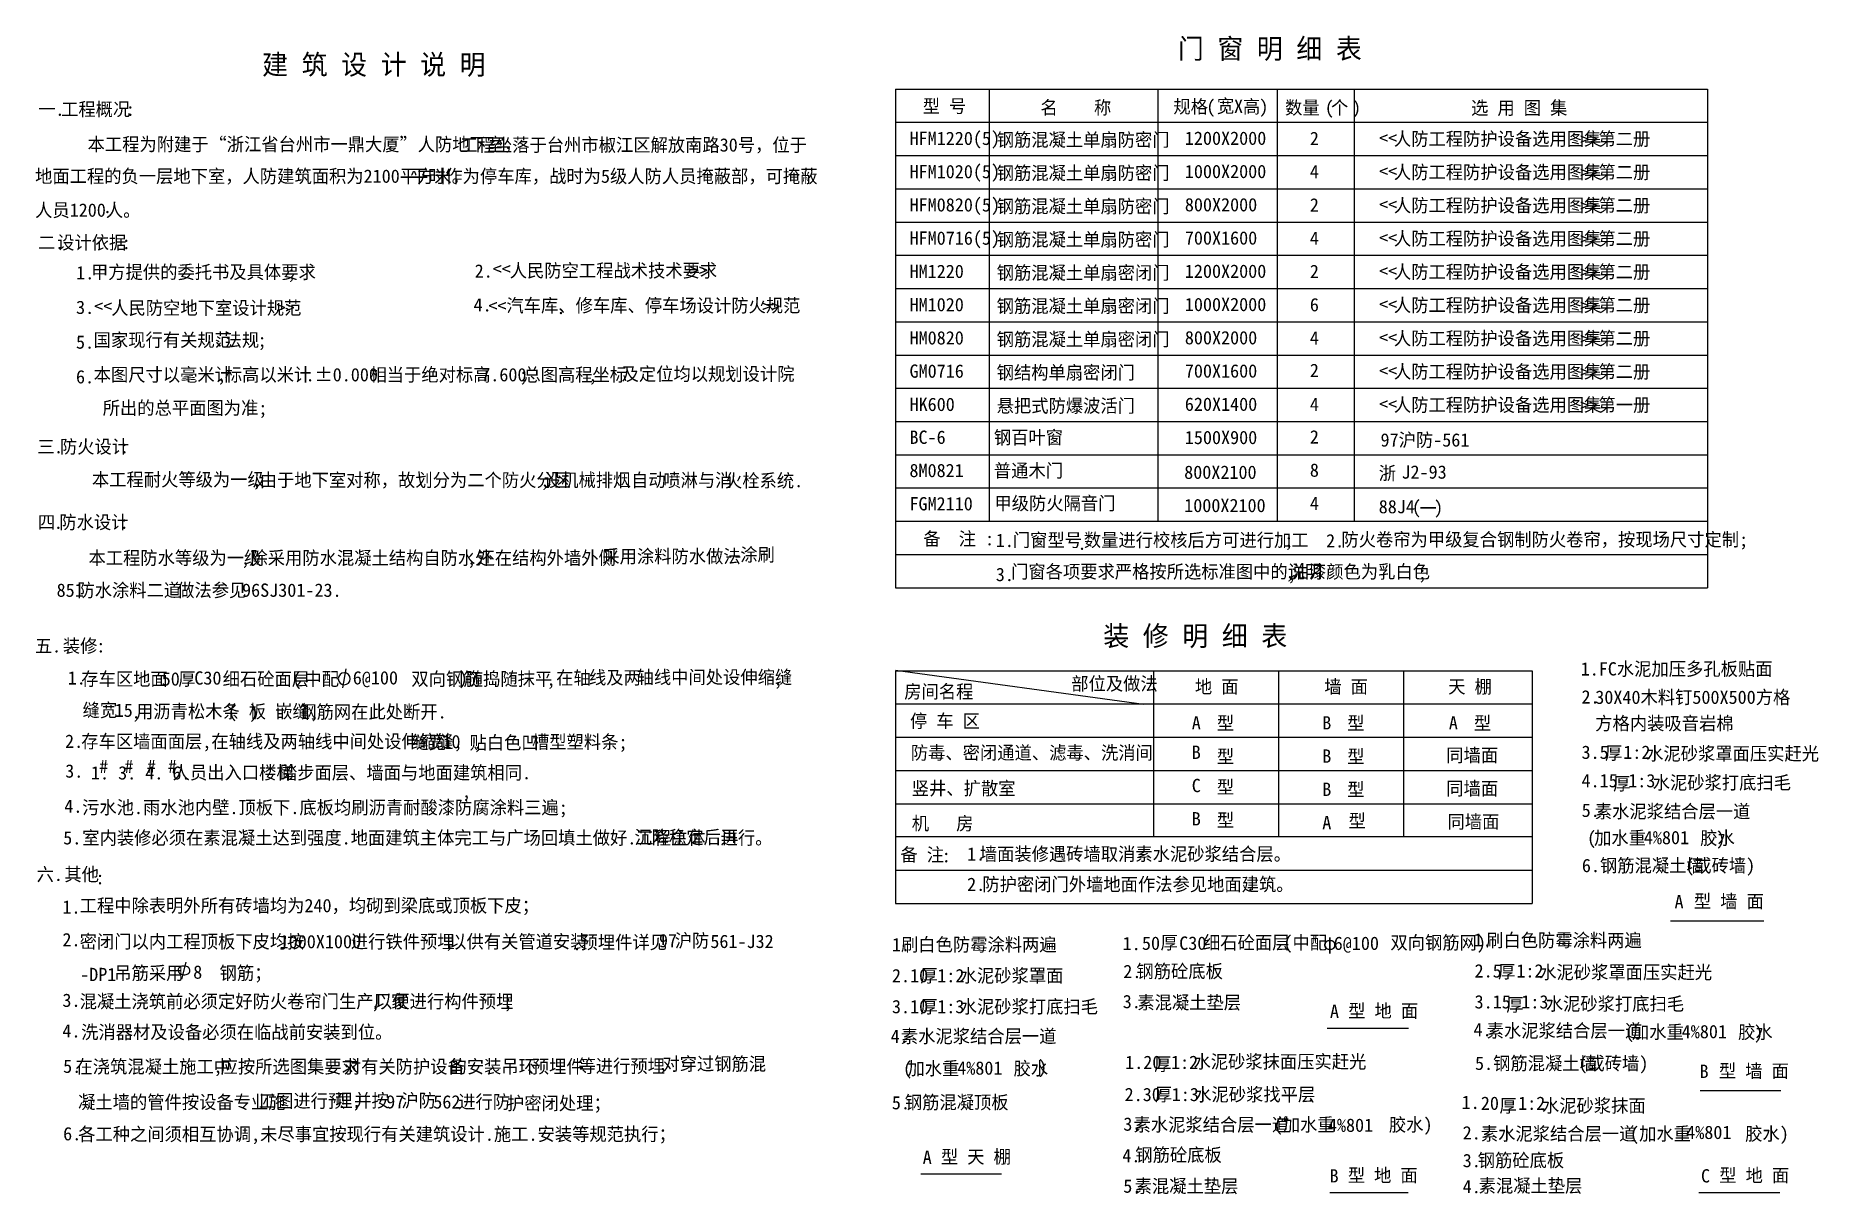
# Model space of a CAD drawing. Header units: metres. Extents: x 50540 to 104155, y 499908 to 534754.
import ezdxf

# ---------------------------------------------------------------- set-up
doc = ezdxf.new("R2010")
doc.units = ezdxf.units.M
doc.layers.add('PUB_TITLE', color=4, linetype='Continuous')

msp = doc.modelspace()

# ---------------------------------------------------------------- linework, layer by layer
at = {"layer": 'PUB_TITLE'}
for p, q in [((76397.32, 533149.05), (100818.44, 533149.05)), ((76397.32, 533149.05), (76397.32, 518149.05)), ((79218.1, 533149.05), (79218.1, 520149.05)), ((84285.08, 533149.05), (84285.08, 520149.05)), ((87879.95, 533149.05), (87879.95, 520149.05)), ((90195.34, 533149.05), (90195.34, 520149.05)), ((100818.44, 533149.05), (100818.44, 518149.05)), ((76397.32, 532149.05), (100818.44, 532149.05)), ((76397.32, 531149.05), (100818.44, 531149.05)), ((76397.32, 530149.05), (100818.44, 530149.05)), ((76397.32, 529149.05), (100818.44, 529149.05)), ((76397.32, 528149.05), (100818.44, 528149.05)), ((76397.32, 527149.05), (100818.44, 527149.05)), ((76397.32, 526149.05), (100818.44, 526149.05)), ((76397.32, 525149.05), (100818.44, 525149.05)), ((76397.32, 524149.05), (100818.44, 524149.05)), ((76397.32, 523149.05), (100818.44, 523149.05)), ((76397.32, 522149.05), (100818.44, 522149.05)), ((100818.44, 521149.05), (76397.32, 521149.05)), ((76397.32, 520149.05), (100818.44, 520149.05)), ((76397.32, 519149.05), (100818.44, 519149.05)), ((76397.32, 518149.05), (100818.44, 518149.05)), ((76397.32, 515655.99), (95550.7, 515655.99)), ((76397.32, 515655.99), (76397.32, 508655.99)), ((83865.19, 514643.82), (76400.31, 515664.35)), ((84157.59, 515655.99), (84157.59, 510655.99)), ((87917.59, 515655.99), (87917.59, 510655.99)), ((91677.59, 515655.99), (91677.59, 510655.99)), ((95550.7, 515655.99), (95550.7, 508655.99)), ((76397.32, 514655.99), (95550.7, 514655.99)), ((76397.32, 513655.99), (95550.7, 513655.99)), ((76397.32, 512655.99), (95550.7, 512655.99)), ((76397.32, 511655.99), (95550.7, 511655.99)), ((95550.7, 510655.99), (76397.32, 510655.99)), ((76397.32, 509655.99), (95550.7, 509655.99)), ((76397.32, 508655.99), (95550.7, 508655.99))]:
    msp.add_line(p, q, dxfattribs=at)
msp.add_lwpolyline([(60001.81, 515413.1, 4000), (60001.81, 515412.92, 4000)], format="xyb", dxfattribs=at)
for points in [[(59868.31, 515714.82), (59772.87, 515142.51)], [(99706.2, 508129.78), (102515.09, 508129.78)], [(55060.45, 506889.64), (54930.76, 506383.03)], [(89382.1, 504909.17), (91833.09, 504909.17)], [(100597.93, 503028.31), (103024.08, 503028.31)], [(77157.39, 500520.31), (79584.93, 500520.31)], [(89463.11, 499960.66), (91820.89, 499960.66)], [(100564.87, 499960.66), (102992.41, 499960.66)]]:
    msp.add_lwpolyline(points, dxfattribs=at)
msp.add_lwpolyline([(55178.34, 506630.44, 0.13), (55169.04, 506679.46, 0.11), (55132.74, 506726.89, 0.09), (55079.33, 506758.59, 0.07), (55010.26, 506773.74, 0.07), (54939.79, 506767.88, 0.09), (54882.65, 506743.55, 0.11), (54840.38, 506701.36, 0.13), (54824.66, 506654.01, 0.13), (54833.96, 506604.99, 0.11), (54870.26, 506557.56, 0.09), (54923.67, 506525.86, 0.07), (54992.74, 506510.71, 0.07), (55063.21, 506516.56, 0.09), (55120.35, 506540.9, 0.11), (55162.62, 506583.09, 0.13)], format="xyb", close=True, dxfattribs=at)

# ---------------------------------------------------------------- texts
for s, height, p in [('门 窗 明 细 表', 600, (84891.52, 534062.85)), ('建 筑 设 计 说 明', 600, (57351.73, 533584.02)), ('一', 400, (50621.73, 532343.41)), ('.', 400, (51133.06, 532343.41)), ('工程概况', 400, (51304.29, 532343.41)), (':', 400, (53251.83, 532343.41)), ('型 号', 400, (77217.68, 532437.31)), ('名    称', 400, (80760.02, 532390.92)), ('规格', 400, (84756.1, 532421.67)), ('(', 400, (85749.69, 532417.62)), ('宽', 400, (86065.33, 532440.36)), ('X', 400, (86580.9, 532432.9)), ('高', 400, (86847.03, 532421.67)), (')', 400, (87340.53, 532420.45)), ('数量', 400, (88116.65, 532390.92)), ('(  )', 400, (89311.91, 532390.85)), ('个', 400, (89497.58, 532390.92)), ('选 用 图 集', 400, (93711.42, 532382.37)), ('HFM1220(5)', 400, (76822.58, 531466.56)), ('钢筋混凝土单扇防密门', 400, (79442.58, 531423.44)), ('1200X2000', 400, (85102.1, 531470.61)), ('2', 400, (88861.77, 531463.85)), ('人防工程防护设备选用图集', 400, (91389.47, 531450.1)), ('第二册', 400, (97541.44, 531450.1)), ('本工程为附建于“浙江省台州市一鼎大厦”人防地下室，', 400, (52101.61, 531288.08)), ('工程坐落于台州市椒江区解放南路30号，位于', 400, (63312.17, 531268.18)), ('<<', 400, (90944.45, 531474.85)), ('>>', 400, (96987.27, 531437.95)), ('地面工程的负一层地下室，人防建筑面积为2100平方米。', 400, (50522.88, 530329.18)), ('平时作为停车库，战时为5级人防人员掩蔽部，可掩蔽', 400, (61821.59, 530329.18)), ('HFM1020(5)', 400, (76822.58, 530466.56)), ('钢筋混凝土单扇防密门', 400, (79442.58, 530423.44)), ('1000X2000', 400, (85102.1, 530470.61)), ('4', 400, (88861.77, 530463.85)), ('<<', 400, (90944.45, 530474.85)), ('人防工程防护设备选用图集', 400, (91389.47, 530450.1)), ('第二册', 400, (97541.44, 530450.1)), ('>>', 400, (96987.27, 530437.95)), ('人员1200人。', 400, (50522.88, 529308.42)), ('HFM0820(5)', 400, (76822.58, 529466.56)), ('钢筋混凝土单扇防密门', 400, (79442.58, 529423.44)), ('800X2000', 400, (85102.1, 529470.61)), ('2', 400, (88861.77, 529463.85)), ('<<', 400, (90944.45, 529474.85)), ('人防工程防护设备选用图集', 400, (91389.47, 529450.1)), ('>>', 400, (96987.27, 529437.95)), ('第二册', 400, (97541.44, 529450.1)), ('.', 400, (52561.49, 529418.96)), ('二', 400, (50611.91, 528333.83)), ('设计依据', 400, (51185.77, 528333.83)), ('HFM0716(5)', 400, (76822.58, 528466.56)), ('钢筋混凝土单扇防密门', 400, (79442.58, 528423.44)), ('700X1600', 400, (85102.1, 528470.61)), ('4', 400, (88861.77, 528463.85)), ('<<', 400, (90944.45, 528474.85)), ('人防工程防护设备选用图集', 400, (91389.47, 528450.1)), ('>>', 400, (96987.27, 528437.95)), ('第二册', 400, (97541.44, 528450.1)), ('.', 400, (51123.24, 528333.83)), (':', 400, (53129.54, 528333.83)), ('1.', 400, (51758.77, 527424.07)), ('甲方提供的委托书及具体要求', 400, (52205.15, 527444.61)), (';', 400, (58100.6, 527444.61)), ('2.', 400, (63743.51, 527477.31)), ('<<', 400, (64284.46, 527539.93)), ('人民防空工程战术技术要求', 400, (64797.91, 527490.06)), ('HM1220', 400, (76822.58, 527466.56)), ('钢筋混凝土单扇密闭门', 400, (79442.58, 527423.44)), ('1200X2000', 400, (85102.1, 527470.61)), ('2', 400, (88861.77, 527463.85)), ('<<', 400, (90944.45, 527474.85)), ('人防工程防护设备选用图集', 400, (91389.47, 527450.1)), ('>>', 400, (96987.27, 527437.95)), ('第二册', 400, (97541.44, 527450.1)), ('3.', 400, (51755.67, 526384.57)), ('<<', 400, (52299.72, 526416.11)), ('人民防空地下室设计规范', 400, (52813.17, 526366.24)), ('4.', 400, (63709.88, 526458.63)), ('<<', 400, (64152.81, 526430.13)), ('汽车库、修车库、停车场设计防火规范', 400, (64699.5, 526440.51)), ('HM1020', 400, (76822.58, 526466.56)), ('钢筋混凝土单扇密闭门', 400, (79442.58, 526423.44)), ('1000X2000', 400, (85102.1, 526470.61)), ('6', 400, (88861.77, 526463.85)), ('<<', 400, (90944.45, 526474.85)), ('人防工程防护设备选用图集', 400, (91389.47, 526450.1)), ('>>', 400, (96987.27, 526437.95)), ('第二册', 400, (97541.44, 526450.1)), ('.', 400, (66201.43, 526380.26)), ('5.', 400, (51752.99, 525339.46)), ('国家现行有关规范', 400, (52284.63, 525401.84)), ('、', 400, (55933.67, 525424.06)), ('法规', 400, (56222.27, 525401.84)), (';', 400, (57213.6, 525401.84)), ('HM0820', 400, (76822.58, 525466.56)), ('钢筋混凝土单扇密闭门', 400, (79442.58, 525423.44)), ('800X2000', 400, (85102.1, 525470.61)), ('4', 400, (88861.77, 525463.85)), ('<<', 400, (90944.45, 525474.85)), ('人防工程防护设备选用图集', 400, (91389.47, 525450.1)), ('>>', 400, (96987.27, 525437.95)), ('第二册', 400, (97541.44, 525450.1)), ('钢结构单扇密闭门', 400, (79442.58, 524423.44)), ('人防工程防护设备选用图集', 400, (91389.47, 524450.1)), ('第二册', 400, (97541.44, 524450.1)), ('6.', 400, (51752.99, 524295.85)), ('本图尺寸以毫米计', 400, (52284.63, 524358.24)), (',', 400, (55996.58, 524358.24)), ('标高以米计', 400, (56229.83, 524358.24)), ('.%%p0.000', 400, (58657.38, 524358.24)), ('相当于绝对标高', 400, (60580.24, 524358.24)), ('7.600', 400, (63941.33, 524358.24)), (';', 400, (65073.66, 524358.24)), ('总图高程', 400, (65209.09, 524358.24)), (',', 400, (67160.41, 524358.24)), ('坐标', 400, (67285.4, 524358.24)), ('及定位均以规划设计院 ', 400, (68162.72, 524380.73)), ('GM0716', 400, (76822.58, 524466.56)), ('700X1600', 400, (85102.1, 524470.61)), ('2', 400, (88861.77, 524488.16)), ('<<', 400, (90944.45, 524474.85)), ('>>', 400, (96987.27, 524437.95)), (' 所出的总平面图为准;', 400, (52284.63, 523359.09)), ('HK600', 400, (76822.58, 523466.56)), ('悬把式防爆波活门', 400, (79442.58, 523423.44)), ('620X1400', 400, (85102.1, 523470.61)), ('4', 400, (88861.77, 523463.85)), ('人防工程防护设备选用图集', 400, (91389.47, 523450.1)), ('第一册', 400, (97541.44, 523450.1)), ('<<', 400, (90944.45, 523474.85)), ('>>', 400, (96987.27, 523437.95)), ('BC-6', 400, (76819.64, 522477.35)), ('钢百叶窗', 400, (79358.31, 522471.53)), ('1500X900', 400, (85102.1, 522470.61)), ('2', 400, (88861.77, 522488.16)), ('97沪防-561', 400, (90987.08, 522395.64)), ('三', 400, (50591.34, 522193.54)), ('.', 400, (51091.32, 522193.54)), ('防火设计', 400, (51270.4, 522193.54)), (':', 400, (53073.7, 522193.54)), ('8M0821', 400, (76819.64, 521477.35)), ('普通木门', 400, (79358.31, 521471.53)), ('800X2100', 400, (85082.23, 521425.09)), ('8', 400, (88861.77, 521488.16)), ('浙', 400, (90933.73, 521395.64)), ('J2-93', 400, (91616.7, 521430.99)), ('本工程耐火等级为一级', 400, (52231.7, 521204.7)), (',', 400, (57055.46, 521204.7)), ('由于地下室对称，故划分为二个防火分区', 400, (57279.63, 521188.98)), (',', 400, (65719.38, 521188.98)), ('设机械排烟', 400, (65825.49, 521188.98)), ('、', 400, (68249.26, 521188.98)), ('自动', 400, (68446.18, 521188.98)), ('喷淋与消 ', 400, (69416.97, 521185.87)), ('火栓系统.', 400, (71270.63, 521172.9)), ('FGM2110', 400, (76819.64, 520477.35)), ('甲级防火隔音门', 400, (79375.2, 520489.99)), ('1000X2100', 400, (85082.23, 520425.09)), ('4', 400, (88861.77, 520488.16)), ('88J4', 400, (90932.9, 520389.6)), ('(', 400, (91931.21, 520370.97)), (')', 400, (92596.24, 520363.29)), ('四', 400, (50609.37, 519922.49)), ('防水设计', 400, (51252.45, 519922.49)), (':', 400, (53067.63, 519922.49)), ('一', 400, (92160.16, 520340.35)), ('.', 400, (51086.68, 519922.49)), ('备  注 :', 400, (77235.61, 519424.91)), ('1.', 400, (79415.53, 519375.41)), ('门窗型号', 400, (79929.93, 519385.12)), ('数量进行校核后方可进行加工', 400, (82063.34, 519385.12)), ('; ', 400, (88093.43, 519385.12)), ('2.', 400, (89349.49, 519363.4)), ('防火卷帘为甲级复合钢制防火卷帘，按现场尺寸定制;', 400, (89810.33, 519401.54)), ('本工程防水等级为一级', 400, (52128.86, 518847.45)), ('除采用防水混凝土结构自防水外', 400, (57000.04, 518847.45)), ('还在结构外墙外侧 ', 400, (63829.01, 518847.45)), ('采用涂料防水做法', 400, (67582.44, 518895.23)), ('--', 400, (71250.55, 518920.73)), ('涂刷', 400, (71731.88, 518946.23)), ('.', 400, (81873.69, 519291.27)), (',', 400, (56713.13, 518847.45)), (',', 400, (63511.87, 518847.45)), ('3.', 400, (79415.53, 518350)), ('门窗各项要求严格按所选标准图中的说明', 400, (79876.37, 518435.07)), (',', 400, (88126.89, 518435.07)), (',', 400, (88180.45, 518384.85)), ('油漆颜色为乳白色', 400, (88314.42, 518435.07)), (';', 400, (92110.06, 518408.32)), ('851', 400, (51169.79, 517878.07)), ('防水涂料二道', 400, (51795.58, 517878.07)), ('做法参见', 400, (54795.89, 517878.07)), ('96SJ301-23.', 400, (56747.22, 517878.07)), ('装 修 明 细 表', 600, (82648.21, 516401.92)), ('五', 400, (50517.4, 516203)), ('装修', 400, (51357.44, 516203)), (':', 400, (52363.88, 516203)), ('. ', 400, (51032.5, 516203)), ('1.FC水泥加压多孔板贴面', 400, (97006.1, 515510.86)), ('1.', 400, (51502.57, 515240.3)), ('存车区地面', 400, (51911.43, 515208.61)), ('50', 400, (54331.42, 515208.61)), ('厚   细石砼面层', 400, (54829.03, 515208.61)), ('C30', 400, (55312.54, 515236.78)), ('(', 400, (58263.74, 515208.61)), ('中配        双向钢筋', 400, (58623.52, 515208.61)), ('6@100 ', 400, (60077.68, 515243.5)), (')', 400, (63261.61, 515229.79)), ('随捣随抹平', 400, (63476.9, 515208.61)), (',', 400, (65904.45, 515208.61)), (' 在轴', 400, (65921.67, 515243.2)), ('线及两 ', 400, (67181.86, 515251.46)), (' 轴线中间处设伸缩缝', 400, (68342.1, 515261.86)), (',', 400, (72735.47, 515213.96)), ('房间名程', 400, (76662.74, 514827.37)), ('部位及做法', 400, (81686.67, 515065.3)), ('地 面 ', 400, (85404.79, 514976.7)), ('墙 面 ', 400, (89296.74, 514976.7)), ('天 棚 ', 400, (93023.03, 514976.7)), ('缝宽   ', 400, (51951.69, 514270.77)), ('2.', 400, (97032.2, 514668.97)), ('30X40木料钉500X500方格', 400, (97445.71, 514658.54)), ('15', 400, (52916, 514268.22)), (',', 400, (53426.12, 514220.77)), ('用沥青松木条 板 嵌缝,  ', 400, (53559.09, 514232.28)), ('(', 400, (56324.93, 514240.98)), (')', 400, (56970.73, 514219.28)), (' 钢筋网在此处断开.', 400, (58196.3, 514219.44)), ('停 车 区', 400, (76836.78, 513942.27)), ('A', 400, (85310, 513888.53)), (' 型', 400, (85790.01, 513879.32)), ('B', 400, (89234.84, 513888.53)), (' 型', 400, (89714.84, 513879.32)), ('A', 400, (93041.53, 513888.53)), (' 型', 400, (93521.53, 513879.32)), ('方格内装吸音岩棉', 400, (97445.71, 513871.63)), ('2.', 400, (51423.51, 513334.79)), ('存车区墙面面层,在轴线及两轴线中间处设伸缩缝,', 400, (51911.43, 513331.12)), ('缝宽   ,', 400, (61842.82, 513307.44)), ('10', 400, (62773.17, 513323.82)), ('贴白色凹', 400, (63589.3, 513293.17)), ('槽型塑料条;', 400, (65467.79, 513315.37)), ('防毒、密闭通道、滤毒、洗消间', 400, (76860.61, 512988.74)), ('B', 400, (85310, 513002.71)), (' 型', 400, (85790.01, 512879.32)), ('B', 400, (89234.84, 512888.53)), (' 型', 400, (89714.85, 512879.32)), ('同墙面', 400, (92964.6, 512915.19)), ('3.5', 400, (97032.2, 513004.36)), ('厚', 400, (97737.57, 512983.03)), ('1:2', 400, (98287.51, 513004.36)), ('水泥砂浆罩面压实赶光', 400, (98975.38, 512963.66)), ('3.', 400, (51429.13, 512439.03)), (' 1. 3. 4. 6.', 400, (51931.57, 512384.47)), ('#', 400, (52450.83, 512576.29)), ('#', 400, (53208, 512576.29)), ('#', 400, (53886.54, 512576.29)), ('#', 400, (54518.26, 512576.29)), ('人员出入口楼梯 ', 400, (54659.49, 512395.41)), ('踏步面层、墙面与地面建筑相同.', 400, (57886.86, 512390.69)), ('竖井、扩散室', 400, (76889.07, 511917.82)), ('C', 400, (85310, 512002.71)), (' 型', 400, (85790.02, 511957.64)), ('B', 400, (89234.84, 511888.53)), (' 型', 400, (89714.85, 511879.32)), ('同墙面', 400, (92964.6, 511915.19)), ('4.15', 400, (97032.2, 512148.86)), ('厚', 400, (97983.02, 512060.41)), ('1:3', 400, (98436.5, 512148.86)), ('水泥砂浆打底扫毛', 400, (99172.04, 512090.45)), ('4.', 400, (51401.86, 511383.1)), ('污水池.雨水池内壁.顶板下.底板均刷沥青耐酸漆防腐涂料三遍;', 400, (51936.04, 511343.86)), (',', 400, (63361.3, 511840.74)), ('5.', 400, (97036.37, 511257.69)), ('素水泥浆结合层一道', 400, (97431.37, 511224.44)), ('机   房', 400, (76889.07, 510863.26)), ('B', 400, (85310, 511002.71)), (' 型', 400, (85790.02, 510957.64)), ('A', 400, (89234.84, 510888.53)), (' 型', 400, (89750.74, 510941.64)), ('同墙面', 400, (93000.49, 510915.19)), ('5.', 400, (51369.13, 510431.11)), ('室内装修必须在素混凝土达到强度.地面建筑主体完工与广场回填土做好.工程主体 ', 400, (51942.07, 510430.83)), ('    沉降稳定后再 ', 400, (67460.64, 510448.67)), ('进行。', 400, (71139.82, 510430.33)), ('(', 400, (97199.69, 510425.62)), ('加水重      胶水', 400, (97409.02, 510425.62)), ('4%801', 400, (98906.1, 510437.9)), (')', 400, (101083.64, 510409.51)), ('备 注 ', 400, (76546.63, 509924.34)), (':', 400, (77791.18, 509892.05)), ('1.', 400, (78551.88, 509943.91)), ('墙面装修遇砖墙取消素水泥砂浆结合层。', 400, (78934.53, 509943.91)), ('6.钢筋混凝土墙', 400, (97042.81, 509597.82)), ('(或砖墙)', 400, (100151.27, 509597.82)), ('六', 400, (50568.05, 509331.96)), ('. ', 400, (51086.93, 509331.96)), ('其他', 400, (51404.31, 509331.96)), (':', 400, (52339.61, 509232.65)), ('2.', 400, (78554.14, 509031.73)), ('防护密闭门外墙地面作法参见地面建筑。', 400, (79011.82, 509032.08)), ('工程中除表明外所有砖墙均为240，均砌到梁底或顶板下皮；', 400, (51863.43, 508392.86)), ('.', 400, (86938.93, 509032.08)), ('A', 400, (99829.08, 508508.99)), ('型 墙 面', 400, (100410.36, 508521.81)), ('1.', 400, (51344.68, 508349.54)), ('2.', 400, (51344.68, 507367.48)), ('密闭门以内工程顶板下皮均按', 400, (51863.43, 507311.09)), ('进行铁件预埋', 400, (60019.03, 507309.35)), ('以供有关管道安装', 400, (62977.77, 507309.35)), ('预埋件详见', 400, (66927.18, 507290.38)), ('97', 400, (69285.68, 507338.89)), ('沪防', 400, (69760.62, 507338.89)), ('细石砼面层', 400, (85648.85, 507280.55)), ('(中配       双向钢筋网)', 400, (88068.11, 507280.55)), ('1.', 400, (93790.36, 507361.75)), ('刷白色防霉涂料两遍', 400, (94164.08, 507350.85)), ('1000X1000', 400, (57878.22, 507308.05)), (',', 400, (62843.97, 507329.04)), ('.', 400, (66683.08, 507250.27)), ('561-J32', 400, (70831.35, 507315.78)), ('1.', 400, (76291.67, 507218.55)), ('刷白色防霉涂料两遍', 400, (76566.08, 507218.55)), ('1.', 400, (83231.37, 507251.67)), ('50', 400, (83811.55, 507262.1)), ('厚', 400, (84370.81, 507280.55)), ('C30', 400, (84933.2, 507262.1)), ('φ', 400, (89258.25, 507259.46)), ('6@100', 400, (89579.62, 507259.46)), ('-DP1', 400, (51878.13, 506319.95)), ('吊筋采用    钢筋；', 400, (52904.42, 506363.95)), ('8', 400, (55277.61, 506391.82)), ('2.10', 400, (76293.26, 506285.86)), ('厚', 400, (77147.44, 506285.86)), ('1:2', 400, (77654.99, 506285.86)), ('水泥砂浆罩面', 400, (78329.91, 506285.86)), ('2.', 400, (83251.26, 506411.29)), ('钢筋砼底板 ', 400, (83645.8, 506419.09)), ('2.5', 400, (93816.47, 506429.07)), ('厚', 400, (94521.83, 506407.74)), ('1:2', 400, (95071.78, 506429.07)), ('水泥砂浆罩面压实赶光', 400, (95759.64, 506388.37)), ('3.', 400, (51344.68, 505545.18)), ('混凝土浇筑前必须定好防火卷帘门生产厂家', 400, (51863.43, 505511.35)), ('以便进行构件预埋', 400, (60747.33, 505511.35)), (';', 400, (64611.09, 505511.35)), ('3.10', 400, (76293.26, 505354.7)), ('厚', 400, (77147.44, 505354.7)), ('1:3', 400, (77654.99, 505354.7)), ('水泥砂浆打底扫毛', 400, (78329.91, 505354.7)), ('3.', 400, (83233.15, 505506.32)), (' 素混凝土垫层', 400, (83401.27, 505479.09)), ('A', 400, (89466.19, 505212.8)), ('型 地 面', 400, (90014.12, 505227.91)), ('3.15', 400, (93816.47, 505497.91)), ('厚', 400, (94767.29, 505409.46)), ('1:3', 400, (95220.76, 505497.91)), ('水泥砂浆打底扫毛', 400, (95956.31, 505439.5)), ('洗消器材及设备必须在临战前安装到位。', 400, (51909.15, 504587.69)), (',', 400, (60623.99, 505511.35)), ('4.', 400, (93784.22, 504662.68)), ('素水泥浆结合层一道', 400, (94179.22, 504629.43)), ('加水重      胶水', 400, (98548.61, 504590.46)), ('4.', 400, (51344.68, 504625.14)), ('4.', 400, (76254.86, 504463.53)), ('素水泥浆结合层一道 ', 400, (76561.44, 504463.53)), ('(', 400, (98339.28, 504590.46)), ('4%801', 400, (100045.69, 504602.74)), (')', 400, (102223.22, 504574.35)), ('在浇筑混凝土施工中', 400, (51737, 503550.59)), ('应按所选图集要求', 400, (56101.73, 503550.59)), ('对有关防护设备', 400, (59807.92, 503549.5)), ('的安装吊环', 400, (62987.33, 503552.37)), ('预埋件', 400, (65462.29, 503552.37)), ('等进行预埋', 400, (66866.04, 503566.3)), ('对穿过钢筋混 ', 400, (69388.29, 503633.63)), (')', 400, (80687.27, 503537.18)), ('1.20', 400, (83307.39, 503678.77)), ('厚', 400, (84178.9, 503626.84)), ('1:2', 400, (84686.45, 503678.77)), ('水泥砂浆抹面压实赶光', 400, (85361.37, 503700.99)), ('5.钢筋混凝土墙', 400, (93828.68, 503649.05)), ('(或砖墙)', 400, (96937.15, 503649.05)), ('5.', 400, (51367.07, 503560.97)), (',', 400, (55886.15, 503564.84)), ('、', 400, (65320.35, 503552.37)), (',', 400, (69264.47, 503642.26)), ('(', 400, (76627.35, 503494.67)), ('加水重      胶水', 400, (76758.45, 503494.67)), ('4%801', 400, (78255.53, 503506.95)), ('B', 400, (100581.63, 503407.51)), ('型 墙 面', 400, (101162.91, 503420.34)), (' 凝土墙的管件按设备专业施', 400, (51544.59, 502482.36)), ('工图进行预', 400, (57250.1, 502517.35)), ('埋', 400, (59551.25, 502530.18)), ('并按', 400, (60121.33, 502530.18)), ('沪防', 400, (61536.11, 502530.18)), ('进行防', 400, (63249.47, 502490.69)), ('护密闭处理；', 400, (64716.93, 502448.47)), ('钢筋混凝顶板', 400, (76680.21, 502475.77)), ('2.30', 400, (83291.09, 502711.36)), ('厚', 400, (84200.13, 502711.36)), ('1:3', 400, (84707.67, 502711.36)), ('水泥砂浆找平层', 400, (85382.6, 502711.36)), (',', 400, (60055.01, 502530.18)), ('97', 400, (61083, 502490.31)), ('562', 400, (62498.79, 502488.35)), ('5.', 400, (76290.57, 502464.62)), ('.', 400, (88766.36, 502711.36)), ('1.', 400, (93425.88, 502475.12)), ('20', 400, (94004.27, 502448.2)), ('厚', 400, (94563.54, 502373.97)), ('1:2', 400, (95125.93, 502448.2)), ('水泥砂浆抹面 ', 400, (95841.58, 502373.97)), ('6.', 400, (51367.07, 501531.8)), ('各工种之间须相互协调,未尽事宜按现行有关建筑设计.施工.安装等规范执行；', 400, (51818.18, 501519.54)), ('3.', 400, (83251.95, 501820.97)), ('素水泥浆结合层一道 ', 400, (83558.53, 501803.66)), ('(加水重      胶水)', 400, (87774.12, 501803.66)), ('4%801', 400, (89405.12, 501787.87)), ('2.', 400, (93458.18, 501558.76)), ('素水泥浆结合层一道 ', 400, (94004.05, 501530.49)), ('(加水重      胶水)', 400, (98490.26, 501530.49)), ('4%801', 400, (100180.33, 501572.61)), ('型 天 棚  ', 400, (77765.97, 500839.05)), ('钢筋砼底板 ', 400, (83612.41, 500896.29)), ('A', 400, (77218.04, 500823.94)), ('4.', 400, (83221.45, 500872.23)), ('3.', 400, (93458.18, 500724.47)), ('钢筋砼底板 ', 400, (93910.44, 500733.28)), ('5.', 400, (83250.17, 499956.26)), (' 素混凝土垫层', 400, (83319.7, 499956.29)), ('B', 400, (89454, 500264.29)), ('型 地 面', 400, (90001.92, 500279.41)), ('4.', 400, (93458.18, 499943.23)), (' 素混凝土垫层', 400, (93665.9, 499967.37)), ('C', 400, (100625.52, 500264.29)), ('型 地 面', 400, (101173.45, 500279.41))]:
    msp.add_text(s, height=height, dxfattribs=at).set_placement(p)
for p in [(70760.37, 527902.04), (58331.05, 526778.23), (72935.38, 526814.65)]:
    msp.add_text('<<', height=400, rotation=180, dxfattribs=at).set_placement(p)

doc.saveas('drawing.dxf')
